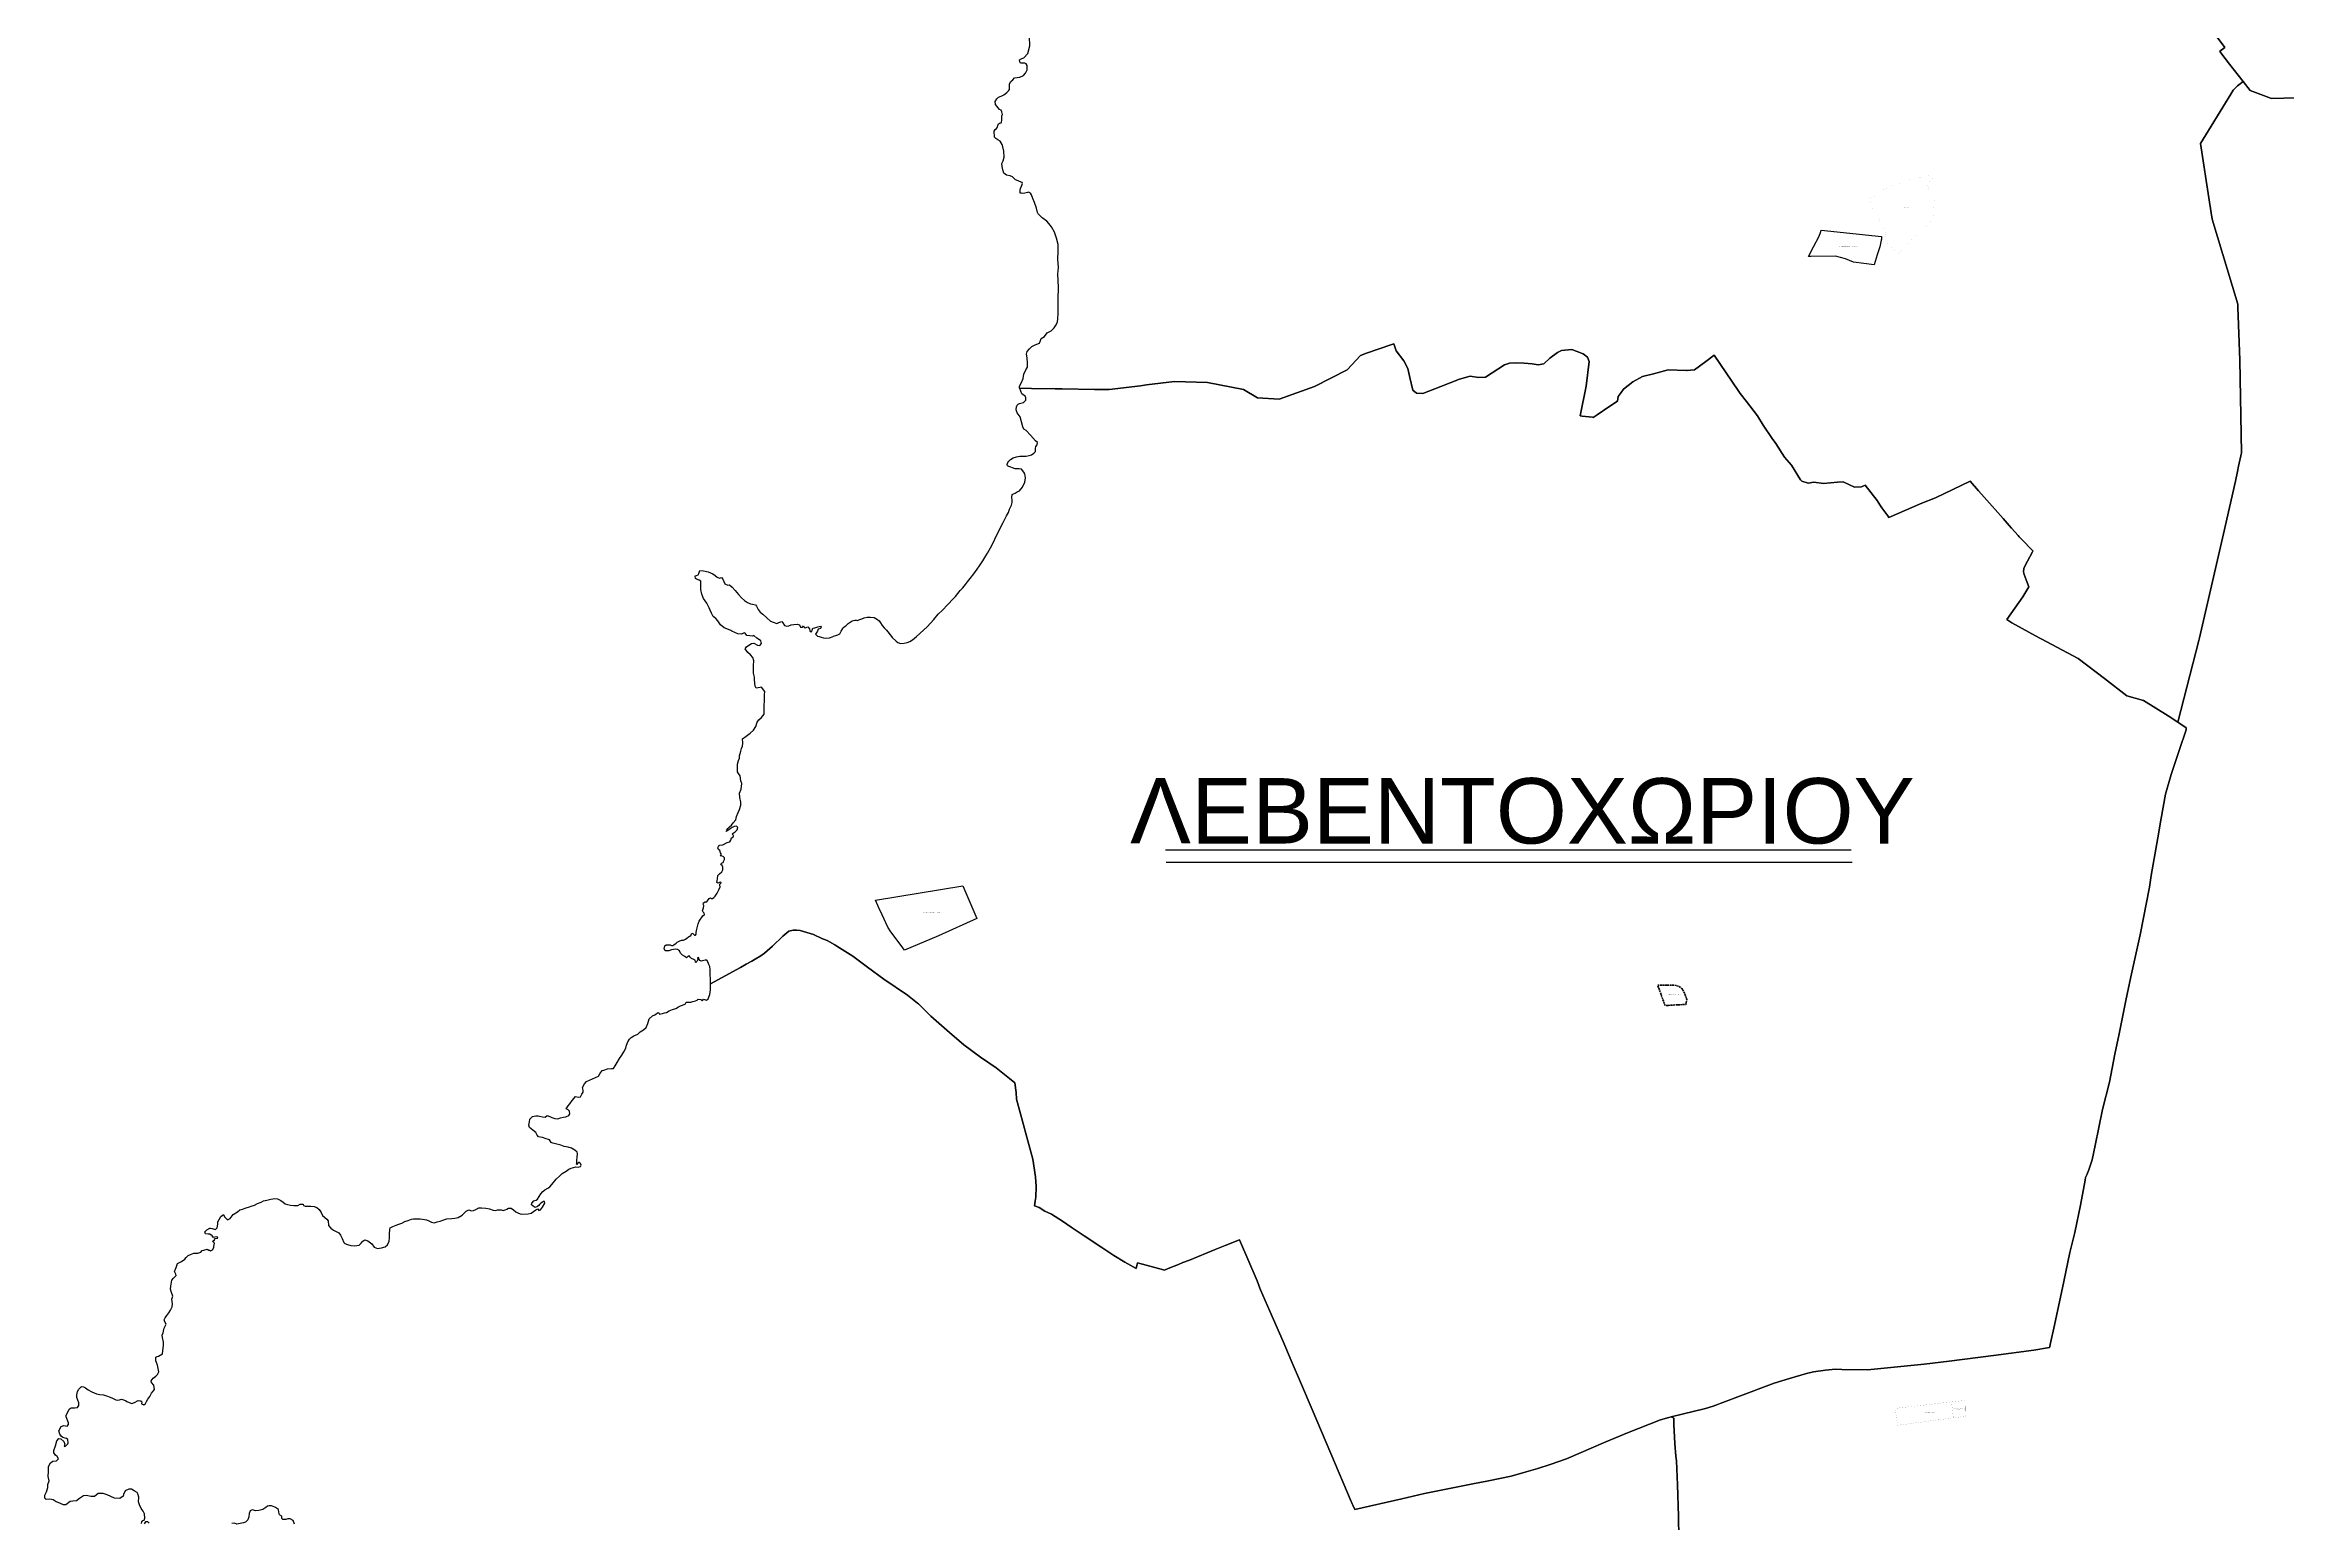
# Model space of a CAD drawing. Header units: metres. Extents: x 245125 to 394351, y 270578 to 4233311.
# Drawn here: x 261858 to 265285, y 4173274 to 4175533 of the extents above; entities that cross this region are included whole.
import ezdxf
from ezdxf.enums import TextEntityAlignment as Align
from ezdxf.lldxf.tags import DXFTag

# ---------------------------------------------------------------- set-up
doc = ezdxf.new("R2010")
doc.units = ezdxf.units.M
doc.linetypes.add('DASHDOT_LINE', pattern=[18, 12, -3, 0, -3])
for name, color, linetype in [('4495-(228-329)', 103, 'Continuous'), ('ASTOTA', 7, 'Continuous'), ('topo2008', 42, 'Continuous'), ('topo2009', 98, 'Continuous'), ('topo2014', 230, 'Continuous'), ('topo2018', 5, 'Continuous'), ('topo2019', 6, 'Continuous'), ('ΗΛΕΙΑ_Ονομασία ΟΤΑ_ΟΚΧΕ', 6, 'Continuous')]:
    doc.layers.add(name, color=color, linetype=linetype)
doc.styles.add('ARIAL', font='arial.ttf')
doc.styles.get("Standard").update_dxf_attribs({"font": 'arial.ttf'})
tags = doc.linetypes.add('BORDER', pattern=[1.75, 0.5, -0.25, 0.5, -0.25, 0, -0.25]).pattern_tags.tags
tags[14:15] = [DXFTag(74, 4), DXFTag(75, 0), DXFTag(340, '0'), DXFTag(46, 1.0), DXFTag(50, 0.0), DXFTag(44, 0.0), DXFTag(45, 0.0)]
tags[12:13] = [DXFTag(74, 4), DXFTag(75, 0), DXFTag(340, '0'), DXFTag(46, 1.0), DXFTag(50, 0.0), DXFTag(44, 0.0), DXFTag(45, 0.0)]
tags[10:11] = [DXFTag(74, 4), DXFTag(75, 0), DXFTag(340, '0'), DXFTag(46, 1.0), DXFTag(50, 0.0), DXFTag(44, 0.0), DXFTag(45, 0.0)]
tags[8:9] = [DXFTag(74, 4), DXFTag(75, 0), DXFTag(340, '0'), DXFTag(46, 1.0), DXFTag(50, 0.0), DXFTag(44, 0.0), DXFTag(45, 0.0)]
tags[6:7] = [DXFTag(74, 4), DXFTag(75, 0), DXFTag(340, '0'), DXFTag(46, 1.0), DXFTag(50, 0.0), DXFTag(44, 0.0), DXFTag(45, 0.0)]
tags[4:5] = [DXFTag(74, 4), DXFTag(75, 0), DXFTag(340, '0'), DXFTag(46, 1.0), DXFTag(50, 0.0), DXFTag(44, 0.0), DXFTag(45, 0.0)]
tags = doc.linetypes.add('HIDDEN', pattern=[0.375, 0.25, -0.125]).pattern_tags.tags
tags[6:7] = [DXFTag(74, 4), DXFTag(75, 0), DXFTag(340, '0'), DXFTag(46, 1.0), DXFTag(50, 0.0), DXFTag(44, 0.0), DXFTag(45, 0.0)]
tags[4:5] = [DXFTag(74, 4), DXFTag(75, 0), DXFTag(340, '0'), DXFTag(46, 1.0), DXFTag(50, 0.0), DXFTag(44, 0.0), DXFTag(45, 0.0)]

msp = doc.modelspace()

# ---------------------------------------------------------------- linework, layer by layer
at = {"layer": '4495-(228-329)', "color": 103}
for p, q in [((263570.7, 4174302.6), (264618.8, 4174302.6)), ((263572, 4174283.9), (264620.1, 4174283.9))]:
    msp.add_line(p, q, dxfattribs=at)
at = {"layer": 'ASTOTA', "color": 253, "linetype": 'HIDDEN', "ltscale": 300}
for points in [[(265165.9, 4175560.8), (265189.8, 4175528.8), (265181.8, 4175523.2), (265183.6, 4175520.8), (265196.9, 4175503.6), (265217.7, 4175476.9), (265211.2, 4175471.8), (265209.2, 4175470.3), (265208.1, 4175469.3), (265205.2, 4175466.5), (265202.5, 4175463.9), (265198.7, 4175457.6), (265152.6, 4175382.5), (265166.2, 4175292.6), (265170.1, 4175266.4), (265209.6, 4175136.5), (265209.7, 4175132.2), (265212.6, 4175051.2), (265215.1, 4174909.7), (265210.7, 4174888.9), (265209.1, 4174881.2), (265205.9, 4174866.1), (265187.5, 4174785.9), (265150.8, 4174626.9), (265149.8, 4174622.6), (265117.8, 4174497.9), (265103.1, 4174507.5), (265065.2, 4174531.1), (265040.1, 4174538.3), (265005.6, 4174564.9), (264965.8, 4174595.4), (264909.2, 4174625.2), (264906.1, 4174626.8), (264864.3, 4174649.7), (264856.6, 4174654.6), (264881, 4174689.3), (264890.3, 4174704.8), (264886.3, 4174715.6), (264883.1, 4174723.5), (264882.2, 4174727.7), (264882.4, 4174732.8), (264885.9, 4174740.5), (264887.9, 4174743.9), (264895.9, 4174758), (264896.7, 4174759.5), (264891.9, 4174764.5), (264883.5, 4174773.2), (264875.6, 4174781.4), (264873.8, 4174783.3), (264863.7, 4174794.4), (264860.1, 4174798.3), (264850.9, 4174809.1), (264821.7, 4174841.6), (264813.1, 4174851.5), (264800.5, 4174866.1), (264747.4, 4174840.8), (264726.7, 4174832.4), (264676.5, 4174810.9), (264674.8, 4174813.2), (264665.8, 4174825.4), (264662.4, 4174829.9), (264658.4, 4174836.8), (264640.3, 4174860.2), (264634.7, 4174857.8), (264623.7, 4174857), (264606.4, 4174865.4), (264597.9, 4174864.5), (264576.2, 4174862.6), (264561.9, 4174864.7), (264553.2, 4174863.3), (264543.4, 4174866), (264541.4, 4174868.4), (264527.3, 4174890.8), (264517, 4174903.1), (264503.6, 4174923.9), (264497.9, 4174931.4), (264484.2, 4174951.8), (264475.4, 4174966.2), (264458.9, 4174987.9), (264449.3, 4175000.2), (264445.9, 4175004.7), (264409.5, 4175058.8), (264396.7, 4175049.1), (264379.3, 4175036.2), (264373.3, 4175035.8), (264367.9, 4175035.5), (264367.3, 4175035.6), (264339, 4175036.4), (264316.8, 4175030.2), (264300, 4175026), (264285.3, 4175018.2), (264271, 4175006.9), (264267.2, 4175001.8), (264262.6, 4174995.6), (264261.6, 4174988.5), (264248.6, 4174979.8), (264230.7, 4174967.8), (264224.6, 4174963.7), (264223.6, 4174963.8), (264207.5, 4174965.7), (264204.6, 4174966.1), (264213.8, 4175011.5), (264218.5, 4175048.9), (264215.6, 4175055.7), (264209.1, 4175060.9), (264191.6, 4175067.6), (264176.3, 4175065.8), (264170.1, 4175063.1), (264158.3, 4175054.4), (264148.9, 4175045.4), (264140.2, 4175043.8), (264131.3, 4175045.3), (264119.1, 4175046.4), (264106.1, 4175047.2), (264096.7, 4175046.8), (264089, 4175044), (264060.1, 4175025), (264049.1, 4175024.6), (264036.3, 4175026.7), (264020.3, 4175021.9), (263991.8, 4175010.9), (263964, 4175000), (263954.3, 4175000.9), (263948.8, 4175005.4), (263944.3, 4175024.6), (263941, 4175038.3), (263935.3, 4175050.2), (263923.6, 4175065.6), (263920, 4175076), (263917, 4175074.9), (263878.1, 4175061.6), (263868.7, 4175058.4), (263848.3, 4175036.4), (263798.6, 4175011), (263744.8, 4174991.6), (263711.7, 4174993.4), (263690.1, 4175006.2), (263635, 4175016.8), (263584.7, 4175018.5), (263541.9, 4175013.2), (263532.8, 4175012.1), (263484.9, 4175006.2), (263477.2, 4175006.3), (263462.4, 4175006.5), (263412.8, 4175007.3), (263402.1, 4175007.5), (263366.1, 4175008), (263348, 4175008.3), (263347.8, 4175011.6), (263350.8, 4175016.9), (263353.3, 4175022.9), (263354.4, 4175029.9), (263357.3, 4175036.5), (263360.1, 4175040.5), (263360.3, 4175046.5), (263359.5, 4175054.6), (263358.3, 4175060.3), (263359.7, 4175064.3), (263363.2, 4175068.4), (263366.9, 4175071.9), (263371.7, 4175074.6), (263378.6, 4175077.1), (263380, 4175081.3), (263381, 4175084.1), (263385.9, 4175087.4), (263390.1, 4175092.9), (263396, 4175096.1), (263401, 4175100.7), (263403.7, 4175105.1), (263405.8, 4175109.8), (263406.4, 4175114.5), (263406.9, 4175122.3), (263406.9, 4175144), (263407.2, 4175162.7), (263406.5, 4175182.4), (263407.4, 4175193), (263406.6, 4175205.6), (263406.8, 4175217.1), (263407, 4175227.8), (263404.3, 4175237.8), (263401.5, 4175246.6), (263396.7, 4175255.1), (263392.6, 4175260.1), (263389.4, 4175263.6), (263382.6, 4175268.9), (263378.4, 4175272.5), (263376.2, 4175274.6), (263375.3, 4175276.6), (263374, 4175283.2), (263373.9, 4175283.6), (263370.9, 4175292.2), (263368.4, 4175298), (263366, 4175303.9), (263364.4, 4175306.3), (263362.8, 4175307.3), (263361.2, 4175307.8), (263359.9, 4175307.5), (263355.8, 4175306.4), (263352.5, 4175305.8), (263350.4, 4175306.1), (263349.1, 4175306.6), (263349, 4175311), (263349.6, 4175313.7), (263351, 4175317.2), (263352, 4175319.8), (263352.5, 4175321.2), (263351.9, 4175322.5), (263348, 4175324.3), (263345.7, 4175325.4), (263341.6, 4175326.6), (263340.3, 4175328.3), (263337.3, 4175331.5), (263333.7, 4175332.8), (263328, 4175333.8), (263323.8, 4175337), (263322.4, 4175341.8), (263321.1, 4175347), (263320.6, 4175351.5), (263323, 4175355.9), (263324.4, 4175361.2), (263324.1, 4175370.6), (263322.5, 4175377.2), (263321.5, 4175380.8), (263318.3, 4175385.7), (263314.9, 4175388.1), (263311.5, 4175389.8), (263309.8, 4175392), (263309.7, 4175395.1), (263309.3, 4175397.8), (263309.3, 4175401.1), (263310.5, 4175403.4), (263312.6, 4175405.2), (263314.4, 4175407.3), (263314.8, 4175409.8), (263315.8, 4175412.5), (263317.4, 4175413.2), (263319.8, 4175413.9), (263320.2, 4175415.5), (263321, 4175417.2), (263321, 4175419.4), (263320.8, 4175422), (263320.8, 4175424.7), (263321.4, 4175426), (263321.7, 4175426.7), (263320.8, 4175430.4), (263319.9, 4175433), (263317.2, 4175434.4), (263313.1, 4175439.5), (263311.4, 4175442), (263310.5, 4175446.4), (263313.2, 4175450.3), (263316, 4175453.2), (263319.7, 4175454.4), (263323.7, 4175456.4), (263328.4, 4175460.2), (263331.2, 4175462.8), (263332.7, 4175464.7), (263332.6, 4175469.3), (263332.6, 4175473.5), (263334.6, 4175477), (263337.4, 4175479.4), (263340.4, 4175482.4), (263348.4, 4175483.8), (263353.8, 4175486.3), (263357, 4175489.6), (263359.6, 4175495), (263359.6, 4175501.2), (263358.2, 4175504), (263356.1, 4175504.9), (263352.6, 4175504.8), (263349.6, 4175504.9), (263348.1, 4175507.1), (263347.7, 4175510.2), (263351.6, 4175512.3), (263354.5, 4175513.1), (263360.8, 4175520), (263363.5, 4175531.7), (263363.1, 4175545.8)], [(265336.8, 4175452.9), (265261.2, 4175451.2), (265228.4, 4175463), (265217.7, 4175476.9), (265196.9, 4175503.6), (265183.6, 4175520.8), (265181.8, 4175523.2), (265189.8, 4175528.8), (265165.9, 4175560.8)], [(264355.4, 4173250.7), (264354.8, 4173284.4), (264353.5, 4173332.6), (264351.6, 4173369.3), (264351, 4173376.2), (264349.3, 4173395.8), (264347.9, 4173424.7), (264347.7, 4173430.1), (264347.5, 4173434.1), (264343.7, 4173436.1), (264396.3, 4173449.3), (264407.8, 4173452.5), (264445.7, 4173467.1), (264501, 4173488), (264524.4, 4173494.9), (264550.2, 4173502.5), (264561.1, 4173504.9), (264579.5, 4173507.7), (264594.8, 4173509.4), (264604.6, 4173508.7), (264643.8, 4173508.4), (264730.4, 4173516.8), (264768.6, 4173521.4), (264836.2, 4173530.3), (264897.7, 4173538.1), (264921.8, 4173542.3), (264922.1, 4173543.5), (264922.8, 4173546.8), (264929.2, 4173576.3), (264943.5, 4173642.9), (264952.8, 4173687.5), (264960.7, 4173717.9), (264969.3, 4173759.6), (264976.1, 4173797.8), (264976.9, 4173802.1), (264978.7, 4173806.2), (264982, 4173813.6), (264986.9, 4173829.2), (264991.4, 4173850.8), (265003, 4173906.1), (265013.3, 4173948), (265021.6, 4173990.8), (265028.1, 4174021.7), (265038.4, 4174072.7), (265046.2, 4174108.6), (265060.2, 4174172.8), (265074.5, 4174245.6), (265077.2, 4174263.5), (265087.1, 4174321.4), (265091.8, 4174348.4), (265099.2, 4174387.7), (265107.8, 4174418.2), (265120.1, 4174454.7), (265130.4, 4174486.2), (265130.8, 4174489.4), (265119.3, 4174496.9), (265117.8, 4174497.9), (265149.8, 4174622.6), (265150.8, 4174626.9), (265187.5, 4174785.9), (265205.9, 4174866.1), (265209.1, 4174881.2), (265210.7, 4174888.9), (265215.1, 4174909.7), (265212.6, 4175051.2), (265209.7, 4175132.2), (265209.6, 4175136.5), (265170.1, 4175266.4), (265166.2, 4175292.6), (265152.6, 4175382.5), (265198.7, 4175457.6), (265202.5, 4175463.9), (265205.2, 4175466.5), (265208.1, 4175469.3), (265209.2, 4175470.3), (265211.2, 4175471.8), (265217.7, 4175476.9), (265228.4, 4175463), (265261.2, 4175451.2), (265336.8, 4175452.9)], [(262006.4, 4173273.5), (262006.7, 4173275.9), (262008.4, 4173277.9), (262010.4, 4173278.6), (262011.4, 4173281.5), (262010.9, 4173288.3), (262008.8, 4173292.2), (262005.6, 4173296.3), (262003.3, 4173301.6), (262001.8, 4173306.5), (262002.3, 4173313.8), (262000.8, 4173318.5), (261999.3, 4173320.5), (261995, 4173323.3), (261991, 4173325.6), (261986.8, 4173325.6), (261981, 4173323.1), (261978.6, 4173317.8), (261978.4, 4173315.3), (261973, 4173311.6), (261965, 4173312.1), (261959.1, 4173314.5), (261953.5, 4173317), (261947.5, 4173319.2), (261939.9, 4173319.1), (261934.2, 4173314.7), (261928.9, 4173314.8), (261922, 4173316), (261917.4, 4173315.4), (261911.6, 4173311.4), (261907, 4173307.8), (261901.1, 4173307.4), (261897.3, 4173306.8), (261890.6, 4173301.9), (261886.8, 4173302), (261879, 4173305.5), (261875.9, 4173306.2), (261871.1, 4173309.6), (261866, 4173310.6), (261860.3, 4173309.8), (261858.5, 4173311.9), (261858.7, 4173316.4), (261861.2, 4173321.7), (261862.8, 4173328.2), (261863.2, 4173332.7), (261864.9, 4173338.3), (261863.8, 4173345.1), (261863.9, 4173352.6), (261864.2, 4173360.2), (261866.9, 4173365.8), (261870.8, 4173368.7), (261876.4, 4173369.3), (261879.1, 4173372.1), (261877.4, 4173375.6), (261874.8, 4173377.6), (261872, 4173381.4), (261872.3, 4173385.1), (261874.8, 4173392.1), (261876.9, 4173399.6), (261879.7, 4173403.1), (261882.9, 4173402.8), (261887.6, 4173398.4), (261888.9, 4173394.8), (261888.6, 4173393.7), (261888, 4173391.7), (261889.1, 4173391.2), (261890.1, 4173391.4), (261893.8, 4173394.9), (261894.2, 4173396.8), (261893.7, 4173401.5), (261891.7, 4173403.4), (261889.3, 4173403.5), (261885.9, 4173404.9), (261883.4, 4173406.9), (261881.6, 4173409.7), (261879.9, 4173415.1), (261883.4, 4173421.4), (261887.6, 4173423), (261892.6, 4173422), (261894.8, 4173424.8), (261894.6, 4173427.2), (261891.2, 4173436.4), (261890.9, 4173439), (261893.4, 4173443.6), (261895.8, 4173448.1), (261898.9, 4173450.3), (261904.2, 4173449.9), (261908.3, 4173450.7), (261910.4, 4173453.6), (261910.3, 4173457.6), (261908.7, 4173461.9), (261907.4, 4173465.7), (261907.3, 4173470), (261908.4, 4173474.8), (261910.6, 4173478.6), (261914.3, 4173482.7), (261917.4, 4173482.3), (261920.5, 4173480.4), (261924.9, 4173477.6), (261930.4, 4173474.4), (261937.2, 4173471.5), (261942.4, 4173470.7), (261948.3, 4173470.1), (261952.8, 4173468.6), (261958.1, 4173466.4), (261962.1, 4173464.7), (261967.1, 4173462.3), (261969.9, 4173461.6), (261972.6, 4173462.1), (261975.8, 4173463.1), (261981.5, 4173461.2), (261983.9, 4173459.6), (261987.2, 4173458.2), (261991.6, 4173456.9), (261995.7, 4173458.2), (262001, 4173461.1), (262003.6, 4173461), (262005.2, 4173460.9), (262006.5, 4173459.4), (262006.3, 4173456.2), (262009.7, 4173454.9), (262012.2, 4173456.7), (262014, 4173459.7), (262015.6, 4173463.5), (262018.8, 4173467.6), (262021.6, 4173472.4), (262023.8, 4173475.6), (262025.8, 4173478.2), (262024.9, 4173484.7), (262021.7, 4173488.9), (262021.1, 4173491.5), (262023.8, 4173495.3), (262028.3, 4173498.3), (262030.8, 4173501.1), (262032.7, 4173505.3), (262031.6, 4173510.3), (262030.8, 4173515.3), (262029.2, 4173519.3), (262028, 4173521.8), (262027.9, 4173527.7), (262029.9, 4173528.4), (262032.3, 4173529.1), (262038.3, 4173532.8), (262038.8, 4173537.4), (262039.6, 4173546), (262040, 4173550.6), (262038.4, 4173557.7), (262037.8, 4173561.1), (262039.1, 4173564.5), (262039.7, 4173567.3), (262040.6, 4173572), (262043.7, 4173578), (262042, 4173581.7), (262040.9, 4173584.7), (262042.3, 4173587.5), (262044.7, 4173591), (262048.1, 4173595.5), (262050.3, 4173599.1), (262052.9, 4173604.4), (262053.4, 4173608.9), (262052.3, 4173615.9), (262054.2, 4173620.7), (262052.1, 4173626.4), (262050.3, 4173631.3), (262051.1, 4173636.2), (262052.4, 4173645.2), (262055.2, 4173648.2), (262059.1, 4173652.3), (262058.4, 4173654.4), (262056.6, 4173658.2), (262059.1, 4173664.3), (262061.3, 4173670.9), (262067.4, 4173673.8), (262072.6, 4173677.4), (262074.2, 4173679.8), (262077.3, 4173682.9), (262081.2, 4173684.4), (262086.3, 4173686.5), (262092.1, 4173686.6), (262096.7, 4173688), (262098.9, 4173690.6), (262101.6, 4173691.2), (262106.5, 4173692.4), (262109.1, 4173691.2), (262109.9, 4173690.8), (262111.5, 4173690), (262114.9, 4173691.4), (262116.6, 4173695.1), (262116.9, 4173696.7), (262117.8, 4173701.9), (262116.8, 4173702.9), (262115.4, 4173704.1), (262115.6, 4173705.8), (262117.2, 4173705.6), (262118.3, 4173706.1), (262117.5, 4173707.2), (262117.8, 4173708.4), (262118.9, 4173709.1), (262122.8, 4173709.3), (262122.5, 4173710.8), (262120.8, 4173711.3), (262118.2, 4173711), (262116.2, 4173710.6), (262114, 4173712.8), (262110.7, 4173715.6), (262107.8, 4173715.6), (262103.9, 4173715.9), (262103, 4173718.8), (262105.8, 4173722), (262110.4, 4173724.4), (262111.6, 4173724.5), (262114.4, 4173723.9), (262119, 4173722.4), (262121.7, 4173725), (262122.7, 4173730.9), (262122.9, 4173734.1), (262124.7, 4173737.7), (262127.5, 4173742.5), (262131.3, 4173745.7), (262133.1, 4173742.1), (262137.8, 4173737.2), (262141.7, 4173739.6), (262146.5, 4173745.6), (262152.9, 4173749.7), (262156.6, 4173752.6), (262160.7, 4173753.6), (262166.1, 4173755.5), (262171.1, 4173757.3), (262173.9, 4173758.4), (262178.6, 4173759.9), (262183.5, 4173762.2), (262188.9, 4173764.4), (262192.7, 4173766.3), (262197.8, 4173767.5), (262203.6, 4173768.9), (262209.8, 4173770), (262213.9, 4173769.7), (262219, 4173767.1), (262222.7, 4173764.2), (262225.8, 4173761.6), (262229.1, 4173760.6), (262233.7, 4173760), (262239.2, 4173759.4), (262245.2, 4173759.2), (262248.7, 4173761.2), (262250.2, 4173761.4), (262253.1, 4173761.2), (262253.9, 4173759.2), (262256.2, 4173758.4), (262259.2, 4173758.2), (262259.5, 4173758.1), (262264.1, 4173758.1), (262264.9, 4173758.1), (262270.1, 4173757.9), (262274.3, 4173756.3), (262277.8, 4173753.2), (262280.5, 4173748.4), (262283, 4173744.1), (262289.4, 4173738.6), (262291.4, 4173735.8), (262292.1, 4173728.6), (262295.7, 4173724.8), (262299.6, 4173721.6), (262307.6, 4173717.4), (262310.1, 4173714), (262312.7, 4173708.7), (262315.5, 4173702.8), (262317.1, 4173701.4), (262320.9, 4173699.6), (262326.3, 4173698.2), (262331.7, 4173697.7), (262338.6, 4173698.6), (262341.6, 4173701.6), (262344.6, 4173704.9), (262347.4, 4173707), (262351.9, 4173705.2), (262354.1, 4173703.8), (262357.9, 4173700.7), (262361.5, 4173695.8), (262366.7, 4173693.4), (262372.7, 4173694.5), (262378.3, 4173696.1), (262382, 4173699.4), (262384.6, 4173704.8), (262385.2, 4173709.9), (262385.2, 4173715.4), (262385.7, 4173723.1), (262386.2, 4173725.2), (262390.4, 4173727.1), (262395.2, 4173729.2), (262399.3, 4173730.7), (262404.1, 4173732.4), (262408.4, 4173734.6), (262413.6, 4173736.6), (262418.6, 4173738.2), (262421.7, 4173738.7), (262426.1, 4173738.9), (262432.1, 4173738.7), (262435.7, 4173738.2), (262441.7, 4173737.2), (262445.1, 4173735.7), (262449.3, 4173734), (262453.2, 4173732.9), (262458.2, 4173734.1), (262462.8, 4173735.6), (262468.1, 4173737.5), (262472.9, 4173738.8), (262480.5, 4173739.6), (262485.2, 4173739.7), (262490.1, 4173741.1), (262496.4, 4173744.4), (262499.3, 4173747.7), (262502.4, 4173750.5), (262506.6, 4173752.5), (262510.4, 4173751.3), (262513.7, 4173751.4), (262517.1, 4173753.3), (262521.9, 4173755.9), (262525.7, 4173755.9), (262532.2, 4173755.3), (262537.8, 4173754.3), (262543.6, 4173752), (262547.4, 4173751.8), (262550.1, 4173752.6), (262555.7, 4173752.7), (262558.9, 4173751.9), (262561.9, 4173752.7), (262564.6, 4173753.7), (262567, 4173755), (262570.9, 4173755.2), (262574.6, 4173752.8), (262578.4, 4173749.6), (262581.2, 4173748.1), (262584.9, 4173746.5), (262588.8, 4173745.9), (262597.2, 4173746.5), (262601.7, 4173747.5), (262605.4, 4173749.9), (262608.9, 4173752.9), (262611.9, 4173754), (262613.2, 4173751.5), (262615.9, 4173752.7), (262618.8, 4173756.9), (262622.7, 4173762.7), (262622, 4173765.5), (262620.6, 4173765.5), (262618.8, 4173764.5), (262616.3, 4173762.7), (262614.3, 4173760.9), (262613.4, 4173759.1), (262611.2, 4173757.6), (262607.9, 4173756.1), (262604.6, 4173758.4), (262602, 4173760.4), (262602.5, 4173762.7), (262605.9, 4173766.2), (262609.4, 4173767.3), (262611.4, 4173768.8), (262614.1, 4173773), (262616.3, 4173776.9), (262619.3, 4173780.9), (262622.6, 4173783.3), (262627, 4173785.7), (262630, 4173787.7), (262633.4, 4173791.3), (262639.9, 4173799.4), (262645.2, 4173804.5), (262649.2, 4173808.1), (262654.9, 4173811.9), (262659.3, 4173815), (262662.5, 4173816.5), (262666.2, 4173817.5), (262670.1, 4173818.2), (262673.5, 4173818.1), (262676.9, 4173818.8), (262677.9, 4173821), (262677, 4173823.5), (262675.7, 4173825.1), (262674, 4173825.1), (262673.1, 4173823.8), (262671.6, 4173822.1), (262670.7, 4173822.7), (262671.2, 4173824.5), (262671.3, 4173829.1), (262672, 4173832), (262672.6, 4173838.9), (262671.7, 4173840.9), (262668.6, 4173843.9), (262663.4, 4173846.7), (262658.2, 4173848.4), (262652, 4173849.6), (262646.9, 4173851.6), (262640.8, 4173852.9), (262637, 4173854), (262634.8, 4173854.3), (262631.8, 4173855.7), (262631.7, 4173856.7), (262629.8, 4173859.4), (262628, 4173860.4), (262624.5, 4173861.3), (262618.7, 4173863.4), (262612.6, 4173864.2), (262610.8, 4173866.9), (262608.6, 4173870.9), (262604.4, 4173874.3), (262599.1, 4173878.4), (262597.9, 4173882.3), (262599.2, 4173886.9), (262599.7, 4173891.4), (262603.8, 4173895.2), (262609, 4173896.3), (262612.1, 4173896.3), (262614.4, 4173895.7), (262618.8, 4173894.6), (262622.9, 4173894.5), (262626.2, 4173896.8), (262630.3, 4173895.4), (262633.1, 4173893.6), (262637.6, 4173892.2), (262642.4, 4173891.8), (262646.3, 4173893.4), (262650.9, 4173894.5), (262654.8, 4173894.8), (262659.3, 4173896.8), (262660.5, 4173899.4), (262660.4, 4173903.7), (262658.1, 4173905.3), (262655, 4173907.1), (262655.9, 4173908.6), (262658, 4173911.4), (262660.6, 4173914.9), (262664.2, 4173919.9), (262667.2, 4173923.4), (262669.5, 4173925.7), (262673.8, 4173924.9), (262677, 4173925.4), (262679.2, 4173929.6), (262681.3, 4173932.7), (262681.1, 4173935.7), (262680.3, 4173939.4), (262683.2, 4173945), (262686.1, 4173948.9), (262690.6, 4173951), (262695.1, 4173953), (262700, 4173955), (262704.4, 4173957.1), (262706.5, 4173960.4), (262710.2, 4173965.4), (262712.9, 4173966), (262718.3, 4173967.9), (262724.4, 4173968.9), (262727.2, 4173968.8), (262730.1, 4173972.9), (262733.1, 4173977.6), (262736.6, 4173983.9), (262740, 4173988.9), (262743.2, 4173994.1), (262746.1, 4173999.6), (262747.4, 4174004.4), (262749.3, 4174009.6), (262751.8, 4174013.3), (262754.6, 4174016.2), (262758.6, 4174018.4), (262764.5, 4174021.1), (262768.4, 4174024.7), (262773.4, 4174027.7), (262777.3, 4174031.4), (262779.9, 4174037.3), (262782.1, 4174044.8), (262787, 4174048.9), (262790.7, 4174050.7), (262792.7, 4174052.3), (262795.7, 4174054), (262797.1, 4174053.4), (262797.7, 4174051.5), (262800, 4174052), (262802.1, 4174052.9), (262805.5, 4174053.5), (262808.6, 4174054.4), (262812.4, 4174056.9), (262817.8, 4174059), (262822.7, 4174060.6), (262826.7, 4174062.9), (262830, 4174064.5), (262836.9, 4174067), (262838.6, 4174069.8), (262843, 4174070.2), (262845.5, 4174070), (262848.9, 4174070.9), (262852.9, 4174072.1), (262855.2, 4174073.3), (262856.9, 4174074.4), (262860.7, 4174074.2), (262861.7, 4174072.9), (262862.7, 4174072.1), (262863.7, 4174073.3), (262864.9, 4174074.4), (262869.3, 4174073.3), (262872, 4174075.3), (262874.6, 4174081.9), (262875.7, 4174088.8), (262875.9, 4174097.9), (262921.5, 4174123.1), (262930.3, 4174128), (262938.6, 4174132.6), (262943.9, 4174135.6), (262952.4, 4174141), (262958.3, 4174144.8), (262970.3, 4174155.7), (262986.4, 4174170.8), (262995.6, 4174178.5), (263002, 4174180.2), (263007.3, 4174180.2), (263012.9, 4174179.3), (263033.2, 4174173.5), (263046, 4174167.4), (263054, 4174164.4), (263065.7, 4174157.4), (263068.7, 4174155.7), (263093.2, 4174140.4), (263115.8, 4174123.6), (263140.6, 4174105.3), (263176.5, 4174080.6), (263192.1, 4174068.4), (263193.3, 4174067.4), (263212.5, 4174048.8), (263240.8, 4174023.6), (263263, 4174005), (263288, 4173986), (263312.1, 4173969.5), (263332.6, 4173953.4), (263340.6, 4173946.5), (263342.6, 4173931.9), (263343.2, 4173921.6), (263368.2, 4173830.1), (263372.4, 4173803.1), (263373.5, 4173788.2), (263372.6, 4173772.1), (263371.8, 4173765.9), (263370.9, 4173758.9), (263377.9, 4173756.3), (263386.8, 4173750.6), (263396.5, 4173745.9), (263413.5, 4173735.4), (263426.7, 4173726), (263446.6, 4173712.8), (263473.6, 4173695.2), (263492.1, 4173682.9), (263508.7, 4173672.6), (263526.3, 4173662.9), (263527.2, 4173667.6), (263528.4, 4173671.8), (263567.9, 4173661.2), (263569.7, 4173660.7), (263570.6, 4173661.1), (263577.7, 4173664), (263590.6, 4173669.2), (263597.6, 4173672), (263607.5, 4173676), (263646.6, 4173691.9), (263654.7, 4173695.1), (263661.9, 4173698), (263683.9, 4173707), (263711, 4173644), (263711.6, 4173642.5), (263713.4, 4173637.5), (263713.5, 4173637.1), (263716, 4173630.4), (263730.3, 4173597.7), (263750.7, 4173551.3), (263763.1, 4173522.4), (263778.9, 4173485.7), (263795.3, 4173447.6), (263823.5, 4173380.5), (263854.5, 4173306.8), (263855.5, 4173304.7), (263856.5, 4173302.6), (263857.2, 4173301.2), (263857.4, 4173300.8), (263859.5, 4173296.2), (263860.2, 4173294.9), (263932.1, 4173311.2), (263966.8, 4173319.2), (264040.7, 4173333.7), (264064.3, 4173338.6), (264098.9, 4173345.6), (264122, 4173352.5), (264139.7, 4173357.3), (264158.6, 4173363.7), (264183.9, 4173372.2), (264244, 4173397.9), (264276.7, 4173411.7), (264327.4, 4173431.6), (264340.2, 4173435.3), (264343.7, 4173436.1), (264347.5, 4173434.1), (264347.7, 4173430.1), (264347.9, 4173424.7), (264349.3, 4173395.8), (264351, 4173376.2), (264351.6, 4173369.3), (264353.5, 4173332.6), (264354.8, 4173284.4), (264355.4, 4173250.7)], [(262017.7, 4173273.8), (262015.6, 4173275.8), (262012.4, 4173275.7), (262010.1, 4173272.6)], [(262240, 4173272.5), (262237.8, 4173277.9), (262233.4, 4173280.7), (262229.8, 4173280.3), (262226.6, 4173279.4), (262222.1, 4173279.5), (262220.7, 4173280.9), (262220.4, 4173284.6), (262217.1, 4173286.6), (262215.9, 4173290.4), (262215.6, 4173294.8), (262211, 4173298), (262209.7, 4173298.4), (262205, 4173300.3), (262201.4, 4173300.4), (262198.5, 4173299.6), (262196, 4173297.8), (262191.8, 4173294.8), (262185.4, 4173293.1), (262180.9, 4173292.9), (262175.4, 4173294.4), (262172, 4173292.6), (262170.5, 4173288.7), (262170.2, 4173283.7), (262168.9, 4173279), (262167.3, 4173277.6), (262165.2, 4173275.5), (262162.1, 4173274.3), (262151.6, 4173272.4), (262148.2, 4173273.9), (262144.1, 4173273.2)]]:
    msp.add_lwpolyline(points, dxfattribs=at)
msp.add_lwpolyline([(263240.8, 4174023.6), (263212.5, 4174048.8), (263193.3, 4174067.4), (263192.1, 4174068.4), (263176.5, 4174080.6), (263140.6, 4174105.3), (263115.8, 4174123.6), (263093.2, 4174140.4), (263068.7, 4174155.7), (263065.7, 4174157.4), (263054, 4174164.4), (263046, 4174167.4), (263033.2, 4174173.5), (263012.9, 4174179.3), (263007.3, 4174180.2), (263002, 4174180.2), (262995.6, 4174178.5), (262986.4, 4174170.8), (262970.3, 4174155.7), (262958.3, 4174144.8), (262952.4, 4174141), (262943.9, 4174135.6), (262938.6, 4174132.6), (262930.3, 4174128), (262921.5, 4174123.1), (262875.9, 4174097.9), (262875.6, 4174104.5), (262875.3, 4174112.9), (262875.4, 4174119.2), (262874.5, 4174124.4), (262873.3, 4174127.5), (262872, 4174130.7), (262870, 4174134), (262867.4, 4174134.1), (262861.4, 4174132.7), (262859.3, 4174133.9), (262857.9, 4174136.1), (262857.9, 4174137.8), (262857, 4174138.4), (262855.7, 4174137.6), (262856.3, 4174135.1), (262854.8, 4174132.2), (262853.4, 4174130.9), (262852.6, 4174131.4), (262852.4, 4174134.1), (262850.3, 4174135.3), (262846.7, 4174136.9), (262844.2, 4174139.4), (262842.9, 4174140.9), (262841.6, 4174140.2), (262839.2, 4174137.6), (262836.5, 4174139.7), (262832.8, 4174142), (262830, 4174144.9), (262828.4, 4174148.5), (262825.1, 4174150.4), (262822.2, 4174151), (262819.3, 4174150.7), (262816.1, 4174149.9), (262812.2, 4174148.7), (262806.5, 4174148.3), (262804.7, 4174152.2), (262806, 4174156.3), (262808.1, 4174157.6), (262810.1, 4174157.9), (262814.2, 4174157.8), (262816.2, 4174156.8), (262818, 4174156.4), (262819.8, 4174157.9), (262823, 4174160), (262824.7, 4174161.6), (262828, 4174163.3), (262831.1, 4174164.6), (262834.4, 4174164.8), (262837.3, 4174166.1), (262839.6, 4174168), (262842, 4174169.9), (262843.5, 4174170.8), (262845.5, 4174171.4), (262846.1, 4174173), (262847, 4174175.5), (262848.6, 4174174.8), (262851.1, 4174172.2), (262852.8, 4174172.6), (262853.9, 4174174.1), (262853.6, 4174176.3), (262854.6, 4174181.4), (262856.8, 4174189.7), (262858.2, 4174194), (262863.7, 4174202), (262865.8, 4174203.5), (262866.7, 4174204.2), (262866.1, 4174206.1), (262864.7, 4174207.8), (262863.4, 4174209.7), (262863.7, 4174211.2), (262865, 4174214.2), (262865.6, 4174217.8), (262864.7, 4174220), (262864.9, 4174222), (262867.6, 4174223.5), (262869.2, 4174223.5), (262870.1, 4174223.3), (262871.3, 4174225), (262873.6, 4174228.7), (262875.9, 4174229.6), (262877.4, 4174228.3), (262878.8, 4174228.7), (262880.6, 4174229.8), (262883, 4174231.9), (262885.7, 4174236.5), (262888.6, 4174241.6), (262890.4, 4174246.3), (262889.9, 4174248.8), (262889.8, 4174250.5), (262890.6, 4174251.6), (262891.8, 4174252.2), (262891.9, 4174253), (262890.8, 4174253.4), (262889.6, 4174253), (262887.1, 4174252.1), (262885.5, 4174252.7), (262885.6, 4174255.2), (262886.2, 4174258.7), (262887.1, 4174263.6), (262889.2, 4174266), (262892.8, 4174269.3), (262894.3, 4174272.3), (262894.4, 4174276.1), (262893.3, 4174278.8), (262891.4, 4174280.6), (262892.3, 4174282.2), (262894.8, 4174283.4), (262895.7, 4174284.9), (262895.8, 4174286.1), (262897.1, 4174288.3), (262896.8, 4174290.7), (262895.1, 4174292.7), (262892.9, 4174293.2), (262890.3, 4174293.6), (262892.1, 4174295), (262892, 4174296.7), (262891.1, 4174298.4), (262889.7, 4174301.8), (262887.8, 4174303.1), (262886.8, 4174306.1), (262887.8, 4174308.1), (262889.6, 4174310.1), (262894.3, 4174310.5), (262901.3, 4174314), (262905.3, 4174315.3), (262906.5, 4174317.5), (262907.7, 4174321.1), (262910.4, 4174322.6), (262911.5, 4174324.9), (262910.2, 4174325.3), (262908.9, 4174326.7), (262910.2, 4174328.3), (262913.1, 4174330.4), (262915.1, 4174331.8), (262916.6, 4174333.6), (262917.2, 4174337), (262915.5, 4174338.8), (262911.9, 4174338.5), (262908.8, 4174337), (262905.7, 4174334.8), (262902.2, 4174332.3), (262899.8, 4174330.9), (262900.8, 4174333.1), (262902.2, 4174335.6), (262904.8, 4174338.1), (262907.5, 4174340.4), (262910.1, 4174344), (262914.3, 4174348.9), (262915.3, 4174353.8), (262917.8, 4174360.1), (262919.9, 4174364.7), (262921.8, 4174370.9), (262922.2, 4174375.5), (262920.6, 4174382.8), (262920.1, 4174389.5), (262922.5, 4174395.3), (262923.5, 4174404.1), (262921.8, 4174408.4), (262920.9, 4174415.7), (262918.2, 4174419.5), (262916.9, 4174422.1), (262917.1, 4174427), (262917, 4174433.5), (262918.2, 4174439.6), (262920.2, 4174443.1), (262920.1, 4174446.3), (262921.8, 4174453.6), (262923.2, 4174457.6), (262924.5, 4174461.5), (262925, 4174465.7), (262924.9, 4174466.5), (262924.4, 4174472.7), (262930.2, 4174476.5), (262936.1, 4174481.1), (262941.6, 4174485.5), (262945.1, 4174491.3), (262947.1, 4174497.7), (262949.3, 4174501.5), (262953.8, 4174505.3), (262957.9, 4174510.4), (262957.7, 4174515.5), (262957.6, 4174522.3), (262958.1, 4174531.5), (262958.3, 4174539.7), (262958.8, 4174544.8), (262953.6, 4174551.2), (262951.5, 4174550.8), (262945.5, 4174549.7), (262944, 4174553), (262943.1, 4174562.5), (262943, 4174566.7), (262941.6, 4174572.8), (262941.3, 4174578), (262941.5, 4174584.5), (262942, 4174591.9), (262940.2, 4174597), (262936.7, 4174600.7), (262932.9, 4174604.4), (262928.5, 4174610.1), (262930.8, 4174613.3), (262934, 4174615.4), (262938.2, 4174618), (262942, 4174618.5), (262947.3, 4174615.4), (262951, 4174615.1), (262953.5, 4174618.1), (262952.5, 4174622.1), (262950.3, 4174624), (262946.5, 4174626.5), (262942.1, 4174630.2), (262939.9, 4174629.5), (262936, 4174629.8), (262931.1, 4174630.3), (262928.7, 4174633.7), (262927.4, 4174634.6), (262926.2, 4174634), (262922.9, 4174632.4), (262917.6, 4174632.8), (262908.4, 4174637.1), (262906.8, 4174638.1), (262900.7, 4174640.7), (262896.7, 4174642.2), (262891.1, 4174646.8), (262887, 4174652.8), (262884, 4174656.2), (262879.8, 4174659.4), (262877.1, 4174664.7), (262875.2, 4174669), (262873.4, 4174672.6), (262870.1, 4174679.8), (262864.9, 4174686.7), (262862.2, 4174693.5), (262861.1, 4174700.7), (262860.9, 4174710.1), (262861, 4174713.5), (262858.1, 4174714.8), (262854.4, 4174716.4), (262852.6, 4174717.7), (262852.3, 4174721.8), (262854.4, 4174722.2), (262856.7, 4174723.1), (262857.7, 4174725.3), (262859.3, 4174729.8), (262865.2, 4174729.1), (262872, 4174727.9), (262879.3, 4174724.4), (262882.7, 4174722.3), (262886, 4174719.5), (262889.6, 4174718.2), (262892.3, 4174718.9), (262894.3, 4174716.4), (262897.5, 4174709.4), (262901.9, 4174707.4), (262904.5, 4174707.6), (262908.6, 4174704.3), (262913.1, 4174699.2), (262918.5, 4174692.9), (262922.9, 4174688), (262927.8, 4174684), (262932.4, 4174680.8), (262937, 4174678.7), (262939.7, 4174678.2), (262944.6, 4174677.2), (262945.9, 4174675.1), (262948.3, 4174669.9), (262951.5, 4174666), (262955.4, 4174662.8), (262961.5, 4174657.3), (262967.4, 4174652.1), (262971.6, 4174650.5), (262976.8, 4174648.9), (262980, 4174650.3), (262984.9, 4174651.8), (262986.3, 4174649.8), (262988.5, 4174645.6), (262992.3, 4174644.5), (262995.4, 4174645.1), (262999.1, 4174646.6), (263003.2, 4174647.4), (263008.3, 4174647.9), (263011.8, 4174646.7), (263013, 4174643.2), (263016.1, 4174643.1), (263017.8, 4174644.9), (263018.8, 4174643), (263020.5, 4174642.1), (263024.3, 4174643.8), (263027.1, 4174640.7), (263027.3, 4174637.3), (263029.4, 4174636), (263030.5, 4174636.6), (263031.2, 4174638.7), (263032.1, 4174641.6), (263035.3, 4174642.2), (263039.7, 4174643.6), (263043.5, 4174644.4), (263045, 4174642.9), (263043.8, 4174641.3), (263040.3, 4174640.2), (263039.4, 4174637.1), (263036.2, 4174632.6), (263039.4, 4174629.4), (263041.7, 4174629), (263045, 4174627.9), (263048.3, 4174626.8), (263052, 4174626.1), (263057.4, 4174627), (263063, 4174628.9), (263063.6, 4174629.1), (263067.3, 4174630.4), (263070.1, 4174631.5), (263073.5, 4174633.1), (263075.1, 4174636.8), (263077.8, 4174641.3), (263078.6, 4174642.7), (263082.5, 4174645.2), (263086.1, 4174648.7), (263091.9, 4174652.9), (263096.3, 4174653.6), (263098, 4174653.8), (263099.6, 4174653.5), (263103.7, 4174655), (263107, 4174656), (263110.5, 4174657.5), (263115, 4174658.4), (263120.1, 4174658.4), (263125.8, 4174657.8), (263130.8, 4174654.9), (263133.3, 4174652.6), (263135.3, 4174649.6), (263137.9, 4174645.4), (263140.9, 4174642.2), (263144.5, 4174638.3), (263152.2, 4174628.6), (263153.2, 4174627.2), (263159.2, 4174621.7), (263161.9, 4174619.9), (263166.1, 4174617.9), (263171.8, 4174618.5), (263176.1, 4174619.6), (263180.1, 4174621.3), (263184.1, 4174623.8), (263190.3, 4174628.7), (263206.7, 4174643.6), (263211.7, 4174649.1), (263217.1, 4174654.7), (263223.7, 4174662.8), (263230, 4174669.1), (263237.6, 4174677.3), (263246.9, 4174686.7), (263249.8, 4174689.8), (263257.1, 4174698.9), (263261.4, 4174703.1), (263265.4, 4174708.2), (263268.5, 4174712.4), (263272.4, 4174717.5), (263278, 4174724.8), (263283.2, 4174731.6), (263286.9, 4174736.8), (263292, 4174744.6), (263296.5, 4174752.2), (263299.1, 4174756.3), (263306, 4174768.9), (263314.4, 4174786.3), (263317.6, 4174792.7), (263320.7, 4174799.4), (263322.7, 4174803.1), (263324.8, 4174807.2), (263327.9, 4174813.2), (263330.8, 4174818.4), (263332.8, 4174823.2), (263335.6, 4174829.7), (263336.5, 4174833.7), (263336.7, 4174837.3), (263336.3, 4174841.5), (263336.5, 4174845.8), (263338.5, 4174846.9), (263341, 4174848), (263344.4, 4174849.7), (263347.9, 4174851.5), (263352.6, 4174857.1), (263356.2, 4174864.8), (263357.2, 4174871.4), (263356.1, 4174877.2), (263354.6, 4174880.2), (263350.7, 4174884.7), (263347.4, 4174885.3), (263346.6, 4174885.3), (263344.6, 4174885.3), (263341, 4174885.1), (263337.3, 4174886.4), (263334.5, 4174887.7), (263331.6, 4174888.4), (263329.6, 4174889.7), (263329, 4174891.6), (263330, 4174894.5), (263331.4, 4174896.6), (263334, 4174899.1), (263338.2, 4174901.8), (263343.3, 4174903.6), (263348.6, 4174904.2), (263353.9, 4174904.4), (263358, 4174904.3), (263362.5, 4174905.3), (263366.2, 4174906.5), (263369.9, 4174908.9), (263372.5, 4174911.5), (263372.5, 4174916.1), (263372.9, 4174919.2), (263374.8, 4174921.8), (263375.5, 4174925.2), (263372.4, 4174928.1), (263364.9, 4174936.4), (263358.2, 4174943.8), (263354.7, 4174945.8), (263352.9, 4174949.3), (263350.7, 4174957), (263349, 4174964.5), (263344.3, 4174970.4), (263342.8, 4174975.2), (263343.3, 4174980), (263344.4, 4174982.2), (263345.9, 4174983.8), (263348, 4174984.8), (263353.8, 4174986.6), (263357.3, 4174989.9), (263357.3, 4174993.6), (263356.4, 4174996.2), (263351.3, 4174999.9), (263350.1, 4175004), (263348.1, 4175007.7), (263348, 4175008.3), (263366.1, 4175008), (263402.1, 4175007.5), (263412.8, 4175007.3), (263462.4, 4175006.5), (263477.2, 4175006.3), (263484.9, 4175006.2), (263532.8, 4175012.1), (263541.9, 4175013.2), (263584.7, 4175018.5), (263635, 4175016.8), (263690.1, 4175006.2), (263711.7, 4174993.4), (263744.8, 4174991.6), (263798.6, 4175011), (263848.3, 4175036.4), (263868.7, 4175058.4), (263878.1, 4175061.6), (263917, 4175074.9), (263920, 4175076), (263923.6, 4175065.6), (263935.3, 4175050.2), (263941, 4175038.3), (263944.3, 4175024.6), (263948.8, 4175005.4), (263954.3, 4175000.9), (263964, 4175000), (263991.8, 4175010.9), (264020.3, 4175021.9), (264036.3, 4175026.7), (264049.1, 4175024.6), (264060.1, 4175025), (264089, 4175044), (264096.7, 4175046.8), (264106.1, 4175047.2), (264119.1, 4175046.4), (264131.3, 4175045.3), (264140.2, 4175043.8), (264148.9, 4175045.4), (264158.3, 4175054.4), (264170.1, 4175063.1), (264176.3, 4175065.8), (264191.6, 4175067.6), (264209.1, 4175060.9), (264215.6, 4175055.7), (264218.5, 4175048.9), (264213.8, 4175011.5), (264204.6, 4174966.1), (264207.5, 4174965.7), (264223.6, 4174963.8), (264224.6, 4174963.7), (264230.7, 4174967.8), (264248.6, 4174979.8), (264261.6, 4174988.5), (264262.6, 4174995.6), (264267.2, 4175001.8), (264271, 4175006.9), (264285.3, 4175018.2), (264300, 4175026), (264316.8, 4175030.2), (264339, 4175036.4), (264367.3, 4175035.6), (264367.9, 4175035.5), (264373.3, 4175035.8), (264379.3, 4175036.2), (264396.7, 4175049.1), (264409.5, 4175058.8), (264445.9, 4175004.7), (264449.3, 4175000.2), (264458.9, 4174987.9), (264475.4, 4174966.2), (264484.2, 4174951.8), (264497.9, 4174931.4), (264503.6, 4174923.9), (264517, 4174903.1), (264527.3, 4174890.8), (264541.4, 4174868.4), (264543.4, 4174866), (264553.2, 4174863.3), (264561.9, 4174864.7), (264576.2, 4174862.6), (264597.9, 4174864.5), (264606.4, 4174865.4), (264623.7, 4174857), (264634.7, 4174857.8), (264640.3, 4174860.2), (264658.4, 4174836.8), (264662.4, 4174829.9), (264665.8, 4174825.4), (264674.8, 4174813.2), (264676.5, 4174810.9), (264726.7, 4174832.4), (264747.4, 4174840.8), (264800.5, 4174866.1), (264813.1, 4174851.5), (264821.7, 4174841.6), (264850.9, 4174809.1), (264860.1, 4174798.3), (264863.7, 4174794.4), (264873.8, 4174783.3), (264875.6, 4174781.4), (264883.5, 4174773.2), (264891.9, 4174764.5), (264896.7, 4174759.5), (264895.9, 4174758), (264887.9, 4174743.9), (264885.9, 4174740.5), (264882.4, 4174732.8), (264882.2, 4174727.7), (264883.1, 4174723.5), (264886.3, 4174715.6), (264890.3, 4174704.8), (264881, 4174689.3), (264856.6, 4174654.6), (264864.3, 4174649.7), (264906.1, 4174626.8), (264909.2, 4174625.2), (264965.8, 4174595.4), (265005.6, 4174564.9), (265040.1, 4174538.3), (265065.2, 4174531.1), (265103.1, 4174507.5), (265117.8, 4174497.9), (265119.3, 4174496.9), (265130.8, 4174489.4), (265130.4, 4174486.2), (265120.1, 4174454.7), (265107.8, 4174418.2), (265099.2, 4174387.7), (265091.8, 4174348.4), (265087.1, 4174321.4), (265077.2, 4174263.5), (265074.5, 4174245.6), (265060.2, 4174172.8), (265046.2, 4174108.6), (265038.4, 4174072.7), (265028.1, 4174021.7), (265021.6, 4173990.8), (265013.3, 4173948), (265003, 4173906.1), (264991.4, 4173850.8), (264986.9, 4173829.2), (264982, 4173813.6), (264978.7, 4173806.2), (264976.9, 4173802.1), (264976.1, 4173797.8), (264969.3, 4173759.6), (264960.7, 4173717.9), (264952.8, 4173687.5), (264943.5, 4173642.9), (264929.2, 4173576.3), (264922.8, 4173546.8), (264922.1, 4173543.5), (264921.8, 4173542.3), (264897.7, 4173538.1), (264836.2, 4173530.3), (264768.6, 4173521.4), (264730.4, 4173516.8), (264643.8, 4173508.4), (264604.6, 4173508.7), (264594.8, 4173509.4), (264579.5, 4173507.7), (264561.1, 4173504.9), (264550.2, 4173502.5), (264524.4, 4173494.9), (264501, 4173488), (264445.7, 4173467.1), (264407.8, 4173452.5), (264396.3, 4173449.3), (264343.7, 4173436.1), (264340.2, 4173435.3), (264327.4, 4173431.6), (264276.7, 4173411.7), (264244, 4173397.9), (264183.9, 4173372.2), (264158.6, 4173363.7), (264139.7, 4173357.3), (264122, 4173352.5), (264098.9, 4173345.6), (264064.3, 4173338.6), (264040.7, 4173333.7), (263966.8, 4173319.2), (263932.1, 4173311.2), (263860.2, 4173294.9), (263859.5, 4173296.2), (263857.4, 4173300.8), (263857.2, 4173301.2), (263856.5, 4173302.6), (263855.5, 4173304.7), (263854.5, 4173306.8), (263823.5, 4173380.5), (263795.3, 4173447.6), (263778.9, 4173485.7), (263763.1, 4173522.4), (263750.7, 4173551.3), (263730.3, 4173597.7), (263716, 4173630.4), (263713.5, 4173637.1), (263713.4, 4173637.5), (263711.6, 4173642.5), (263711, 4173644), (263683.9, 4173707), (263661.9, 4173698), (263654.7, 4173695.1), (263646.6, 4173691.9), (263607.5, 4173676), (263597.6, 4173672), (263590.6, 4173669.2), (263577.7, 4173664), (263570.6, 4173661.1), (263569.7, 4173660.7), (263567.9, 4173661.2), (263528.4, 4173671.8), (263527.2, 4173667.6), (263526.3, 4173662.9), (263508.7, 4173672.6), (263492.1, 4173682.9), (263473.6, 4173695.2), (263446.6, 4173712.8), (263426.7, 4173726), (263413.5, 4173735.4), (263396.5, 4173745.9), (263386.8, 4173750.6), (263377.9, 4173756.3), (263370.9, 4173758.9), (263371.8, 4173765.9), (263372.6, 4173772.1), (263373.5, 4173788.2), (263372.4, 4173803.1), (263368.2, 4173830.1), (263343.2, 4173921.6), (263342.6, 4173931.9), (263340.6, 4173946.5), (263332.6, 4173953.4), (263312.1, 4173969.5), (263288, 4173986), (263263, 4174005)], close=True, dxfattribs=at)
at = {"layer": 'topo2008', "color": 42}
for p, q in [((264553.4, 4175209.8), (264560.9, 4175224.4)), ((264560.9, 4175224.4), (264569.6, 4175240.6)), ((264569.6, 4175240.6), (264571.6, 4175246)), ((264571.6, 4175246), (264572.9, 4175250)), ((264572.9, 4175250), (264664.8, 4175240.2)), ((264664.7, 4175234.3), (264662.4, 4175224.1)), ((264664.8, 4175236), (264664.7, 4175234.3)), ((264664.8, 4175240.2), (264664.8, 4175236)), ((264557.2, 4175209.8), (264553.4, 4175209.8)), ((264595, 4175210), (264557.2, 4175209.8)), ((264610.1, 4175206.1), (264595, 4175210)), ((264622.3, 4175200.8), (264610.1, 4175206.1)), ((264653.7, 4175196.8), (264622.3, 4175200.8)), ((264658.4, 4175212.1), (264653.7, 4175196.8)), ((264662.4, 4175224.1), (264658.4, 4175212.1))]:
    msp.add_line(p, q, dxfattribs=at)
at = {"layer": 'topo2009', "color": 98, "linetype": 'BORDER', "const_width": 0.02}
msp.add_lwpolyline([(264644.9, 4175297.6), (264661.6, 4175304.6), (264668.2, 4175311.2), (264677.4, 4175316.5), (264705, 4175325.2), (264705.5, 4175326.9), (264713.6, 4175329.3), (264717.5, 4175329.5), (264722.9, 4175329.8), (264743.1, 4175334.2), (264747, 4175334.8), (264735.3, 4175318.7), (264738.4, 4175307.9), (264745.6, 4175295), (264741, 4175290.1), (264747.8, 4175277.3), (264736.7, 4175259.1), (264720.3, 4175243.8), (264698.1, 4175223.2), (264692.6, 4175215.7), (264691.2, 4175213.5), (264679.6, 4175223), (264674.6, 4175229.1), (264671.7, 4175231.6), (264670.6, 4175239.3), (264671.9, 4175248.3), (264655, 4175276.1), (264644.9, 4175297.6), (264644.9, 4175297.6)], dxfattribs=at)
at = {"layer": 'topo2014', "color": 230, "ltscale": 0.2, "flags": 128}
msp.add_lwpolyline([(263261.2, 4174247.8), (263282.4, 4174197.9), (263224.2, 4174171.3), (263172.2, 4174149.3), (263166.9, 4174156.6), (263151.2, 4174177.3), (263146.4, 4174184.8), (263137.8, 4174203.5), (263132.9, 4174214.1), (263127.6, 4174226.1), (263261.2, 4174247.8)], close=True, dxfattribs=at)
at = {"layer": 'topo2018', "color": 5, "linetype": 'DASHDOT_LINE', "lineweight": 70, "ltscale": 0.2, "flags": 128}
msp.add_lwpolyline([(264323.1, 4174096), (264348.9, 4174096.1), (264355.7, 4174094), (264361.5, 4174089.3), (264363.9, 4174083.9), (264365.5, 4174079.6), (264367.7, 4174073.9), (264366.2, 4174066.6), (264361.7, 4174066.4), (264334.3, 4174064.9), (264330.8, 4174074.4), (264327.9, 4174082.6)], close=True, dxfattribs=at)
at = {"layer": 'topo2019', "color": 6, "ltscale": 5, "const_width": 0.1}
for points in [[(264686.1, 4173449.2), (264698.9, 4173450.8), (264720.6, 4173453.2), (264772.1, 4173459.1), (264774.8, 4173434.8), (264724, 4173428), (264689.5, 4173423.4)], [(264793.4, 4173437.3), (264774.8, 4173434.8), (264772.1, 4173459.1), (264794.1, 4173461.6), (264794, 4173456.4), (264793.9, 4173446.2), (264793.9, 4173445.6), (264793.8, 4173443.6), (264793.8, 4173441.6), (264793.4, 4173437.3)]]:
    msp.add_lwpolyline(points, close=True, dxfattribs=at)

# ---------------------------------------------------------------- texts
at = {"layer": 'topo2008', "color": 42, "lineweight": 35, "ltscale": 2, "insert": (264600.6, 4175225.6), "char_height": 1, "width": 32.301, "attachment_point": 1}
msp.add_mtext('ΣΚΑΦΙΔΙΑ ΣΚΟΥΡΦΟΥΝΤΑΣ-08(ορθογωνιες)', dxfattribs=at)
at = {"layer": 'topo2009', "color": 98, "lineweight": 35, "ltscale": 2, "insert": (264698.2, 4175285.1), "char_height": 0.5, "width": 13.641, "attachment_point": 1}
msp.add_mtext('ΓΑΛΑΝΗΣ ΣΚΑΦΙΔΙΑ-09', dxfattribs=at)
at = {"layer": 'topo2014', "color": 230, "lineweight": 80, "ltscale": 20, "insert": (263201.5, 4174207.4), "char_height": 1, "width": 36.614, "attachment_point": 1}
msp.add_mtext('ΜΑΝΩΛΟΠΟΥΛΟΣ (ΜΑΝΚΟΡΑΚΟΧΩΡΙ)-14', dxfattribs=at)
at = {"layer": 'topo2018', "color": 5, "lineweight": 35, "ltscale": 2, "insert": (264338.1, 4174082), "char_height": 1, "width": 30.665, "attachment_point": 1}
msp.add_mtext('ΒΙΔΟΠΟΥΛΟΥ ΛΕΒΕΝΤΟΧΩΡΙ-18', dxfattribs=at)
at = {"layer": 'topo2019', "color": 6, "lineweight": 80, "ltscale": 20, "char_height": 1, "attachment_point": 1}
for insert, width in [((264731.2, 4173443.3), 23.897), ((264775.3, 4173448.6), 20.329)]:
    msp.add_mtext('ΣΠΗΛΙΟΠΟΥΛΟΥ ΒΙΚΥ-19', dxfattribs=dict(at, insert=insert, width=width))
at = {"layer": 'ΗΛΕΙΑ_Ονομασία ΟΤΑ_ΟΚΧΕ', "color": 253, "style": 'ARIAL'}
msp.add_text('ΛΕΒΕΝΤΟΧΩΡΙΟΥ', height=100, dxfattribs=at).set_placement((264116.2, 4174362.5), align=Align.MIDDLE)

doc.saveas('drawing.dxf')
